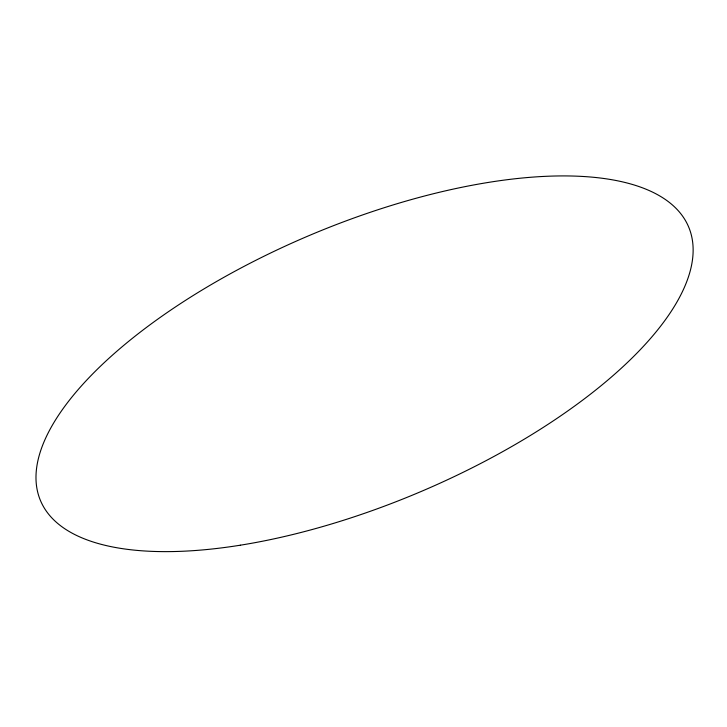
<?xml version="1.0" encoding="UTF-8"?>
<svg xmlns="http://www.w3.org/2000/svg" width="727" height="727" viewBox="0 0 727 727"><rect width="100%" height="100%" fill="white"/><g stroke="black" fill="none" stroke-linecap="round" stroke-linejoin="round"><path stroke-width="1.09" d="M240.337 545.195A351.777 139.666 -22.9 0 0 690.105 230.841A351.777 139.666 -22.9 0 0 163.23 315.282A351.777 139.666 -22.9 0 0 240.337 545.195"/></g></svg>
